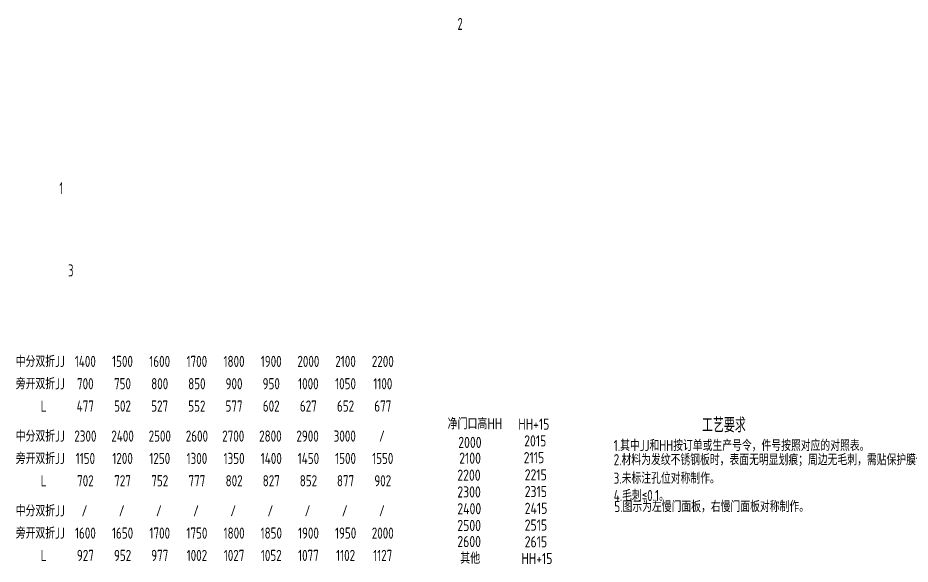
# Model space of a CAD drawing. Header units: inches. Extents: x 14216 to 120088, y -28810 to 23559.
# Drawn here: x 40944 to 43504, y 3721 to 5287 of the extents above; entities that cross this region are included whole.
import ezdxf
from ezdxf.enums import TextEntityAlignment as Align

# ---------------------------------------------------------------- set-up
doc = ezdxf.new("R2010")
doc.units = ezdxf.units.IN
doc.header["$LTSCALE"] = 0.3
doc.header["$MEASUREMENT"] = 0
doc.layers.add('2细实线', color=2, linetype='Continuous')
doc.layers.add('7', color=4, linetype='Continuous')
doc.styles.add('HZ', font='isocp2.shx', dxfattribs={"width": 0.7, "bigfont": 'hztxt.shx'})

msp = doc.modelspace()

# ---------------------------------------------------------------- texts
at = {"layer": '2细实线', "style": 'HZ', "width": 0.8}
for s, p in [('中分双折JJ', (41008, 4302.2)), ('1400', (41137.2, 4302.2)), ('1500', (41243.9, 4302.2)), ('1600', (41350.6, 4302.2)), ('1700', (41457.2, 4302.2)), ('1800', (41563.9, 4302.2)), ('1900', (41670.6, 4302.2)), ('2000', (41777.2, 4302.2)), ('2100', (41883.9, 4302.2)), ('2200', (41990.8, 4302.2)), ('旁开双折JJ', (41008, 4238.2)), ('700', (41137.2, 4238.2)), ('750', (41243.9, 4238.2)), ('800', (41350.6, 4238.2)), ('850', (41457.2, 4238.2)), ('900', (41563.9, 4238.2)), ('950', (41670.6, 4238.2)), ('1000', (41777.2, 4238.2)), ('1050', (41883.9, 4238.2)), ('1100', (41990.8, 4238.2)), ('L', (41017.7, 4174.2)), ('477', (41137.2, 4174.2)), ('502', (41243.9, 4174.2)), ('527', (41350.6, 4174.2)), ('552', (41457.2, 4174.2)), ('577', (41563.9, 4174.2)), ('602', (41670.6, 4174.2)), ('627', (41777.2, 4174.2)), ('652', (41883.9, 4174.2)), ('677', (41990.8, 4174.2)), ('中分双折JJ', (41008, 4088.1)), ('2300', (41137.4, 4088.1)), ('2400', (41244.1, 4088.1)), ('2500', (41350.8, 4088.1)), ('2600', (41457.4, 4088.1)), ('2700', (41561.6, 4088.1)), ('2800', (41668.2, 4088.1)), ('2900', (41774.9, 4088.1)), ('3000', (41881.6, 4088.1)), ('/', (41988.2, 4088.1)), ('旁开双折JJ', (41008, 4024.1)), ('1150', (41137.4, 4024.1)), ('1200', (41244.1, 4024.1)), ('1250', (41350.8, 4024.1)), ('1300', (41457.4, 4024.1)), ('1350', (41564.1, 4024.1)), ('1400', (41670.8, 4024.1)), ('1450', (41777.4, 4024.1)), ('1500', (41883.9, 4024.1)), ('1550', (41990.6, 4024.1)), ('L', (41017.7, 3960.1)), ('702', (41137.4, 3960.1)), ('727', (41244.1, 3960.1)), ('752', (41350.8, 3960.1)), ('777', (41457.4, 3960.1)), ('802', (41564.1, 3960.1)), ('827', (41670.8, 3960.1)), ('852', (41777.4, 3960.1)), ('877', (41883.9, 3960.1)), ('902', (41990.6, 3960.1)), ('中分双折JJ', (41008, 3874.1)), ('/', (41134.9, 3874.1)), ('/', (41241.6, 3874.1)), ('/', (41348.3, 3874.1)), ('/', (41454.9, 3874.1)), ('/', (41561.6, 3874.1)), ('/', (41668.2, 3874.1)), ('/', (41774.9, 3874.1)), ('/', (41881.6, 3874.1)), ('/', (41988.2, 3874.1)), ('旁开双折JJ', (41008, 3810.1)), ('1600', (41137.4, 3810.1)), ('1650', (41244.1, 3810.1)), ('1700', (41350.8, 3810.1)), ('1750', (41457.4, 3810.1)), ('1800', (41564.1, 3810.1)), ('1850', (41670.8, 3810.1)), ('1900', (41777.4, 3810.1)), ('1950', (41884.1, 3810.1)), ('2000', (41990.6, 3810.1)), ('L', (41017.7, 3746.1)), ('927', (41137.4, 3746.1)), ('952', (41244.1, 3746.1)), ('977', (41350.8, 3746.1)), ('1002', (41457.4, 3746.1)), ('1027', (41564.1, 3746.1)), ('1052', (41670.8, 3746.1)), ('1077', (41777.4, 3746.1)), ('1102', (41884.1, 3746.1)), ('1127', (41990.6, 3746.1))]:
    msp.add_text(s, height=32, dxfattribs=at).set_placement(p, align=Align.MIDDLE_CENTER)
at = {"layer": '7', "style": 'HZ', "width": 0.7}
for s, p in [('2', (42205.1, 5252.2)), ('1', (41062.9, 4781.3)), ('3', (41088, 4545.7))]:
    msp.add_text(s, height=34.6, dxfattribs=at).set_placement(p)
at = {"layer": '7', "color": 2, "style": 'HZ', "width": 0.85}
for s, p in [('净门口高HH', (42176.7, 4107.6)), ('HH+15', (42379.7, 4106.3)), ('2000', (42207.2, 4054)), ('2015', (42396.4, 4058.3)), ('2100', (42210, 4008.7)), ('2115', (42395, 4010.3)), ('2200', (42204.6, 3960)), ('2215', (42397.9, 3961.1)), ('2300', (42204.6, 3912)), ('2315', (42397.9, 3913.1)), ('2400', (42204.6, 3864)), ('2415', (42397.9, 3865.1)), ('2500', (42204.6, 3816)), ('2515', (42397.9, 3817.1)), ('2600', (42204.6, 3769.8)), ('2615', (42397.9, 3769.1)), ('其他', (42213, 3722.2)), ('HH+15', (42388.6, 3721.1))]:
    msp.add_text(s, height=32, dxfattribs=at).set_placement(p)
at = {"layer": '7', "color": 3, "style": 'HZ', "width": 0.75}
msp.add_text('工艺要求', height=42, dxfattribs=at).set_placement((42906.5, 4098.6))
at = {"layer": '7', "color": 6, "style": 'HZ', "width": 0.8}
for s, p in [('1.其中JJ和HH按订单或生产号令，件号按照对应的对照表。', (42653.5, 4045.2)), ('2.材料为发纹不锈钢板时，表面无明显划痕；周边无毛刺，需贴保护膜保护。', (42653.3, 4004.5)), ('3.未标注孔位对称制作。', (42653.2, 3951.5)), ('4.毛刺≤0.1。', (42653.4, 3901.9))]:
    msp.add_text(s, height=32, dxfattribs=at).set_placement(p)
msp.add_text('5.图示为左慢门面板，右慢门面板对称制作。', height=32, dxfattribs=at).set_placement((42655.1, 3860.7), align=Align.BOTTOM_LEFT)

doc.saveas('drawing.dxf')
